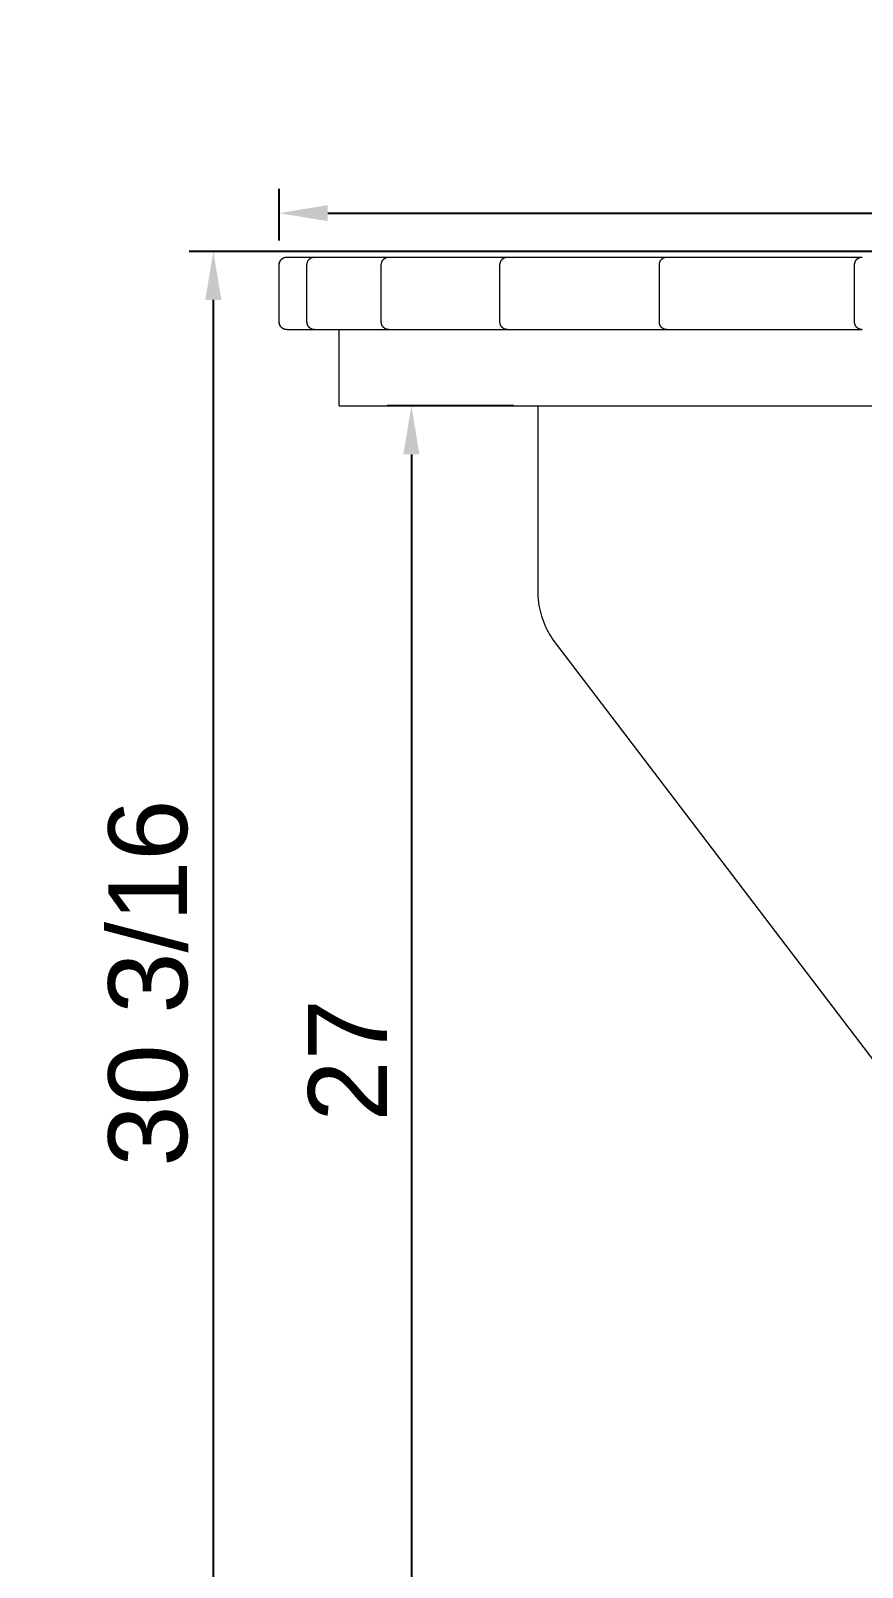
# Model space of a CAD drawing. Header units: inches. Extents: x -4 to 200, y 0 to 129.
# Drawn here: x 3.34 to 20.48, y 90.51 to 122.21 of the extents above; entities that cross this region are included whole.
import ezdxf

# ---------------------------------------------------------------- set-up
doc = ezdxf.new("R2010")
doc.units = ezdxf.units.IN
doc.layers.add('ZANO_R', color=7, linetype='Continuous', lineweight=0)
doc.layers.add('ZANO_W', color=1, linetype='Continuous', lineweight=0)
doc.styles.get("Standard").update_dxf_attribs({"font": 'arial.ttf'})
doc.dimstyles.new('amerykanie', dxfattribs={"dimtxt": 50, "dimasz": 50, "dimexe": 0.5, "dimexo": 0.5, "dimgap": 1, "dimtad": 1, "dimdec": 0, "dimzin": 0, "dimlunit": 5, "dimtxsty": 'Standard', "dimcen": 0.09, "dimclrd": 1, "dimclre": 1, "dimclrt": 1, "dimazin": 0, "dimtfac": 1, "dimtdec": 0, "dimtmove": 0, "dimatfit": 3, "dimfxl": 1, "dimtzin": 0, "dimarcsym": 1})

# ---------------------------------------------------------------- blocks, each defined once
blk = doc.blocks.new('*D368')
at = {"layer": 'ZANO_W', "color": 1, "lineweight": -2}
for p, q in [((26.937, 117.655), (6.604, 117.655)), ((7.104, 116.655), (7.104, 88.464)), ((29.403, 87.464), (6.604, 87.464))]:
    blk.add_line(p, q, dxfattribs=at)
at = {"layer": 'ZANO_W', "color": 1}
for points in [[(7.271, 116.655), (6.937, 116.655), (7.104, 117.655)], [(6.937, 88.464), (7.271, 88.464), (7.104, 87.464)]]:
    blk.add_solid(points, dxfattribs=at)
at = {"layer": 'ZANO_W', "color": 1, "insert": (5.763, 102.56), "char_height": 1.625, "attachment_point": 5, "rotation": 90}
blk.add_mtext('30 3/16', dxfattribs=at)
blk = doc.blocks.new('*D369')
at = {"layer": 'ZANO_W', "color": 1, "lineweight": -2}
for p, q in [((13.294, 114.466), (10.687, 114.466)), ((11.187, 113.466), (11.187, 88.464)), ((29.403, 87.464), (10.687, 87.464))]:
    blk.add_line(p, q, dxfattribs=at)
at = {"layer": 'ZANO_W', "color": 1}
for points in [[(11.353, 113.466), (11.02, 113.466), (11.187, 114.466)], [(11.02, 88.464), (11.353, 88.464), (11.187, 87.464)]]:
    blk.add_solid(points, dxfattribs=at)
at = {"layer": 'ZANO_W', "color": 1, "insert": (9.871, 100.965), "char_height": 1.625, "attachment_point": 5, "rotation": 90}
blk.add_mtext('27', dxfattribs=at)
blk = doc.blocks.new('*D380')
at = {"layer": 'ZANO_W', "color": 1, "lineweight": -2}
for p, q in [((8.461, 117.88), (8.461, 118.944)), ((73.112, 117.88), (73.112, 118.944)), ((9.461, 118.444), (72.112, 118.444))]:
    blk.add_line(p, q, dxfattribs=at)
at = {"layer": 'ZANO_W', "color": 1}
for points in [[(9.461, 118.61), (9.461, 118.277), (8.461, 118.444)], [(72.112, 118.277), (72.112, 118.61), (73.112, 118.444)]]:
    blk.add_solid(points, dxfattribs=at)
at = {"layer": 'ZANO_W', "color": 1, "insert": (40.786, 119.784), "char_height": 1.625, "attachment_point": 5}
blk.add_mtext('64 5/8', dxfattribs=at)

msp = doc.modelspace()

# ---------------------------------------------------------------- linework, layer by layer
at = {"layer": 'ZANO_R'}
for p, q in [((8.46057, 117.37985), (8.46067, 117.3853)), ((8.46057, 116.19857), (8.46057, 117.37985)), ((8.46067, 117.3853), (8.46095, 117.39074)), ((8.46095, 117.39074), (8.46142, 117.39617)), ((8.46142, 117.39617), (8.46208, 117.40158)), ((8.46208, 117.40158), (8.46292, 117.40697)), ((8.46292, 117.40697), (8.46396, 117.41232)), ((8.46315, 117.37985), (8.46325, 117.38522)), ((8.46315, 116.19857), (8.46315, 117.37985)), ((8.46325, 117.38522), (8.46352, 117.3906)), ((8.46352, 117.3906), (8.46398, 117.39595)), ((8.46396, 117.41232), (8.46517, 117.41764)), ((8.46398, 117.39595), (8.46462, 117.40129)), ((8.46462, 117.40129), (8.46544, 117.40661)), ((8.46517, 117.41764), (8.46657, 117.4229)), ((8.46544, 117.40661), (8.46645, 117.41189)), ((8.46645, 117.41189), (8.46763, 117.41714)), ((8.46657, 117.4229), (8.46815, 117.42812)), ((8.46763, 117.41714), (8.46899, 117.42234)), ((8.46815, 117.42812), (8.46991, 117.43328)), ((8.46899, 117.42234), (8.47053, 117.42749)), ((8.46991, 117.43328), (8.47185, 117.43838)), ((8.47053, 117.42749), (8.47225, 117.43259)), ((8.47185, 117.43838), (8.47396, 117.4434)), ((8.47225, 117.43259), (8.47413, 117.43763)), ((8.47396, 117.4434), (8.47625, 117.44835)), ((8.47413, 117.43763), (8.47619, 117.4426)), ((8.47619, 117.4426), (8.47842, 117.44749)), ((8.47625, 117.44835), (8.4787, 117.45322)), ((8.47842, 117.44749), (8.48081, 117.45231)), ((8.4787, 117.45322), (8.48133, 117.458)), ((8.48081, 117.45231), (8.48337, 117.45704)), ((8.48133, 117.458), (8.48411, 117.46268)), ((8.48337, 117.45704), (8.48608, 117.46168)), ((8.48411, 117.46268), (8.48706, 117.46727)), ((8.48608, 117.46168), (8.48896, 117.46623)), ((8.48706, 117.46727), (8.49016, 117.47175)), ((8.48896, 117.46623), (8.49198, 117.47068)), ((8.49016, 117.47175), (8.49342, 117.47612)), ((8.49198, 117.47068), (8.49516, 117.47502)), ((8.49342, 117.47612), (8.49683, 117.48038)), ((8.49516, 117.47502), (8.49848, 117.47925)), ((8.49683, 117.48038), (8.50038, 117.48451)), ((8.49848, 117.47925), (8.50194, 117.48336)), ((8.50038, 117.48451), (8.50407, 117.48852)), ((8.50194, 117.48336), (8.50555, 117.48735)), ((8.50407, 117.48852), (8.5079, 117.4924)), ((8.50555, 117.48735), (8.50929, 117.49122)), ((8.5079, 117.4924), (8.51186, 117.49615)), ((8.50929, 117.49122), (8.51315, 117.49496)), ((8.51186, 117.49615), (8.51595, 117.49975)), ((8.51315, 117.49496), (8.51715, 117.49856)), ((8.51595, 117.49975), (8.52016, 117.50322)), ((8.51715, 117.49856), (8.52126, 117.50202)), ((8.52016, 117.50322), (8.52449, 117.50653)), ((8.52126, 117.50202), (8.52549, 117.50535)), ((8.52449, 117.50653), (8.52893, 117.50969)), ((8.52549, 117.50535), (8.52983, 117.50852)), ((8.52893, 117.50969), (8.53347, 117.5127)), ((8.52983, 117.50852), (8.53427, 117.51155)), ((8.53347, 117.5127), (8.53812, 117.51555)), ((8.53427, 117.51155), (8.53882, 117.51442)), ((8.53812, 117.51555), (8.54287, 117.51823)), ((8.53882, 117.51442), (8.54346, 117.51714)), ((8.54287, 117.51823), (8.5477, 117.52075)), ((8.54346, 117.51714), (8.5482, 117.51969)), ((8.5477, 117.52075), (8.55262, 117.52311)), ((8.5482, 117.51969), (8.55301, 117.52209)), ((8.55262, 117.52311), (8.55761, 117.52528)), ((8.55301, 117.52209), (8.55791, 117.52431)), ((8.55761, 117.52528), (8.56268, 117.52729)), ((8.55791, 117.52431), (8.56288, 117.52637)), ((8.56268, 117.52729), (8.56782, 117.52912)), ((8.56288, 117.52637), (8.56791, 117.52826)), ((8.56782, 117.52912), (8.57301, 117.53077)), ((8.56791, 117.52826), (8.57301, 117.52997)), ((8.57301, 117.53077), (8.57826, 117.53224)), ((8.57301, 117.52997), (8.57816, 117.53151)), ((8.57816, 117.53151), (8.58337, 117.53287)), ((8.57826, 117.53224), (8.58356, 117.53352)), ((8.58337, 117.53287), (8.58861, 117.53406)), ((8.58356, 117.53352), (8.5889, 117.53463)), ((8.58861, 117.53406), (8.5939, 117.53506)), ((8.5889, 117.53463), (8.59427, 117.53554)), ((8.5939, 117.53506), (8.59921, 117.53588)), ((8.59427, 117.53554), (8.59968, 117.53627)), ((8.59921, 117.53588), (8.60455, 117.53653)), ((8.59968, 117.53627), (8.6051, 117.53682)), ((8.60455, 117.53653), (8.60991, 117.53698)), ((8.6051, 117.53682), (8.61054, 117.53717)), ((8.60991, 117.53698), (8.61528, 117.53726)), ((8.61054, 117.53717), (8.61599, 117.53734)), ((8.61528, 117.53726), (8.62066, 117.53735)), ((8.62066, 117.53735), (9.06426, 117.53735)), ((9.03479, 117.37985), (9.03488, 117.38522)), ((9.03479, 116.19857), (9.03479, 117.37985)), ((9.03488, 117.38522), (9.03516, 117.3906)), ((9.03516, 117.3906), (9.03561, 117.39595)), ((9.03561, 117.39595), (9.03626, 117.40129)), ((9.03626, 117.40129), (9.03708, 117.40661)), ((9.03708, 117.40661), (9.03808, 117.41189)), ((9.03808, 117.41189), (9.03927, 117.41714)), ((9.03927, 117.41714), (9.04063, 117.42234)), ((9.04063, 117.42234), (9.04217, 117.42749)), ((9.04217, 117.42749), (9.04388, 117.43259)), ((9.04388, 117.43259), (9.04577, 117.43763)), ((9.04577, 117.43763), (9.04783, 117.4426)), ((9.04783, 117.4426), (9.05005, 117.44749)), ((9.05005, 117.44749), (9.05245, 117.45231)), ((9.05245, 117.45231), (9.055, 117.45704)), ((9.055, 117.45704), (9.05772, 117.46168)), ((9.05772, 117.46168), (9.06059, 117.46623)), ((9.06059, 117.46623), (9.06362, 117.47068)), ((9.06362, 117.47068), (9.06679, 117.47502)), ((9.06426, 117.53735), (9.18762, 117.53735)), ((9.06679, 117.47502), (9.07011, 117.47925)), ((9.07011, 117.47925), (9.07358, 117.48336)), ((9.07358, 117.48336), (9.07718, 117.48735)), ((9.07718, 117.48735), (9.08092, 117.49122)), ((9.08092, 117.49122), (9.08479, 117.49496)), ((9.08479, 117.49496), (9.08878, 117.49856)), ((9.08878, 117.49856), (9.09289, 117.50202)), ((9.09289, 117.50202), (9.09712, 117.50535)), ((9.09712, 117.50535), (9.10146, 117.50852)), ((9.10146, 117.50852), (9.10591, 117.51155)), ((9.10591, 117.51155), (9.11046, 117.51442)), ((9.11046, 117.51442), (9.1151, 117.51714)), ((9.1151, 117.51714), (9.11983, 117.51969)), ((9.11983, 117.51969), (9.12465, 117.52209)), ((9.12465, 117.52209), (9.12954, 117.52431)), ((9.12954, 117.52431), (9.13451, 117.52637)), ((9.13451, 117.52637), (9.13955, 117.52826)), ((9.13955, 117.52826), (9.14465, 117.52997)), ((9.14465, 117.52997), (9.1498, 117.53151)), ((9.1498, 117.53151), (9.155, 117.53287)), ((9.155, 117.53287), (9.16025, 117.53406)), ((9.16025, 117.53406), (9.16553, 117.53506)), ((9.16553, 117.53506), (9.17085, 117.53588)), ((9.17085, 117.53588), (9.17619, 117.53653)), ((9.17619, 117.53653), (9.18154, 117.53698)), ((9.18154, 117.53698), (9.18691, 117.53726)), ((9.18691, 117.53726), (9.19229, 117.53735)), ((9.19229, 117.53735), (10.47481, 117.53735)), ((10.47481, 117.53735), (10.71973, 117.53735)), ((10.56689, 117.37985), (10.56698, 117.38522)), ((10.56689, 116.19857), (10.56689, 117.37985)), ((10.56698, 117.38522), (10.56726, 117.3906)), ((10.56726, 117.3906), (10.56772, 117.39595)), ((10.56772, 117.39595), (10.56836, 117.40129)), ((10.56836, 117.40129), (10.56918, 117.40661)), ((10.56918, 117.40661), (10.57019, 117.41189)), ((10.57019, 117.41189), (10.57137, 117.41714)), ((10.57137, 117.41714), (10.57273, 117.42234)), ((10.57273, 117.42234), (10.57427, 117.42749)), ((10.57427, 117.42749), (10.57599, 117.43259)), ((10.57599, 117.43259), (10.57787, 117.43763)), ((10.57787, 117.43763), (10.57993, 117.4426)), ((10.57993, 117.4426), (10.58216, 117.44749)), ((10.58216, 117.44749), (10.58455, 117.45231)), ((10.58455, 117.45231), (10.58711, 117.45704)), ((10.58711, 117.45704), (10.58982, 117.46168)), ((10.58982, 117.46168), (10.59269, 117.46623)), ((10.59269, 117.46623), (10.59572, 117.47068)), ((10.59572, 117.47068), (10.5989, 117.47502)), ((10.5989, 117.47502), (10.60222, 117.47925)), ((10.60222, 117.47925), (10.60568, 117.48336)), ((10.60568, 117.48336), (10.60929, 117.48735)), ((10.60929, 117.48735), (10.61302, 117.49122)), ((10.61302, 117.49122), (10.61689, 117.49496)), ((10.61689, 117.49496), (10.62088, 117.49856)), ((10.62088, 117.49856), (10.625, 117.50202)), ((10.625, 117.50202), (10.62923, 117.50535)), ((10.62923, 117.50535), (10.63357, 117.50852)), ((10.63357, 117.50852), (10.63801, 117.51155)), ((10.63801, 117.51155), (10.64256, 117.51442)), ((10.64256, 117.51442), (10.6472, 117.51714)), ((10.6472, 117.51714), (10.65193, 117.51969)), ((10.65193, 117.51969), (10.65675, 117.52209)), ((10.65675, 117.52209), (10.66165, 117.52431)), ((10.66165, 117.52431), (10.66662, 117.52637)), ((10.66662, 117.52637), (10.67165, 117.52826)), ((10.67165, 117.52826), (10.67675, 117.52997)), ((10.67675, 117.52997), (10.6819, 117.53151)), ((10.6819, 117.53151), (10.6871, 117.53287)), ((10.6871, 117.53287), (10.69235, 117.53406)), ((10.69235, 117.53406), (10.69763, 117.53506)), ((10.69763, 117.53506), (10.70295, 117.53588)), ((10.70295, 117.53588), (10.70829, 117.53653)), ((10.70829, 117.53653), (10.71365, 117.53698)), ((10.71365, 117.53698), (10.71902, 117.53726)), ((10.71902, 117.53726), (10.7244, 117.53735)), ((10.7244, 117.53735), (12.80686, 117.53735)), ((12.80686, 117.53735), (13.16575, 117.53735)), ((13.01291, 117.37985), (13.013, 117.38522)), ((13.01291, 116.19857), (13.01291, 117.37985)), ((13.013, 117.38522), (13.01328, 117.3906)), ((13.01328, 117.3906), (13.01374, 117.39595)), ((13.01374, 117.39595), (13.01438, 117.40129)), ((13.01438, 117.40129), (13.0152, 117.40661)), ((13.0152, 117.40661), (13.01621, 117.41189)), ((13.01621, 117.41189), (13.01739, 117.41714)), ((13.01739, 117.41714), (13.01875, 117.42234)), ((13.01875, 117.42234), (13.02029, 117.42749)), ((13.02029, 117.42749), (13.02201, 117.43259)), ((13.02201, 117.43259), (13.02389, 117.43763)), ((13.02389, 117.43763), (13.02595, 117.4426)), ((13.02595, 117.4426), (13.02818, 117.44749)), ((13.02818, 117.44749), (13.03057, 117.45231)), ((13.03057, 117.45231), (13.03313, 117.45704)), ((13.03313, 117.45704), (13.03584, 117.46168)), ((13.03584, 117.46168), (13.03871, 117.46623)), ((13.03871, 117.46623), (13.04174, 117.47068)), ((13.04174, 117.47068), (13.04492, 117.47502)), ((13.04492, 117.47502), (13.04824, 117.47925)), ((13.04824, 117.47925), (13.0517, 117.48336)), ((13.0517, 117.48336), (13.05531, 117.48735)), ((13.05531, 117.48735), (13.05904, 117.49122)), ((13.05904, 117.49122), (13.06291, 117.49496)), ((13.06291, 117.49496), (13.0669, 117.49856)), ((13.0669, 117.49856), (13.07102, 117.50202)), ((13.07102, 117.50202), (13.07525, 117.50535)), ((13.07525, 117.50535), (13.07959, 117.50852)), ((13.07959, 117.50852), (13.08403, 117.51155)), ((13.08403, 117.51155), (13.08858, 117.51442)), ((13.08858, 117.51442), (13.09322, 117.51714)), ((13.09322, 117.51714), (13.09795, 117.51969)), ((13.09795, 117.51969), (13.10277, 117.52209)), ((13.10277, 117.52209), (13.10767, 117.52431)), ((13.10767, 117.52431), (13.11264, 117.52637)), ((13.11264, 117.52637), (13.11767, 117.52826)), ((13.11767, 117.52826), (13.12277, 117.52997)), ((13.12277, 117.52997), (13.12792, 117.53151)), ((13.12792, 117.53151), (13.13313, 117.53287)), ((13.13313, 117.53287), (13.13837, 117.53406)), ((13.13837, 117.53406), (13.14366, 117.53506)), ((13.14366, 117.53506), (13.14897, 117.53588)), ((13.14897, 117.53588), (13.15431, 117.53653)), ((13.15431, 117.53653), (13.15967, 117.53698)), ((13.15967, 117.53698), (13.16504, 117.53726)), ((13.16504, 117.53726), (13.17042, 117.53735)), ((13.17042, 117.53735), (15.98955, 117.53735)), ((15.98955, 117.53735), (16.45137, 117.53735)), ((16.29853, 117.37985), (16.29862, 117.38522)), ((16.29853, 116.19857), (16.29853, 117.37985)), ((16.29862, 117.38522), (16.2989, 117.3906)), ((16.2989, 117.3906), (16.29935, 117.39595)), ((16.29935, 117.39595), (16.3, 117.40129)), ((16.3, 117.40129), (16.30082, 117.40661)), ((16.30082, 117.40661), (16.30182, 117.41189)), ((16.30182, 117.41189), (16.30301, 117.41714)), ((16.30301, 117.41714), (16.30437, 117.42234)), ((16.30437, 117.42234), (16.30591, 117.42749)), ((16.30591, 117.42749), (16.30762, 117.43259)), ((16.30762, 117.43259), (16.30951, 117.43763)), ((16.30951, 117.43763), (16.31157, 117.4426)), ((16.31157, 117.4426), (16.3138, 117.44749)), ((16.3138, 117.44749), (16.31619, 117.45231)), ((16.31619, 117.45231), (16.31874, 117.45704)), ((16.31874, 117.45704), (16.32146, 117.46168)), ((16.32146, 117.46168), (16.32433, 117.46623)), ((16.32433, 117.46623), (16.32736, 117.47068)), ((16.32736, 117.47068), (16.33053, 117.47502)), ((16.33053, 117.47502), (16.33386, 117.47925)), ((16.33386, 117.47925), (16.33732, 117.48336)), ((16.33732, 117.48336), (16.34092, 117.48735)), ((16.34092, 117.48735), (16.34466, 117.49122)), ((16.34466, 117.49122), (16.34853, 117.49496)), ((16.34853, 117.49496), (16.35252, 117.49856)), ((16.35252, 117.49856), (16.35663, 117.50202)), ((16.35663, 117.50202), (16.36086, 117.50535)), ((16.36086, 117.50535), (16.3652, 117.50852)), ((16.3652, 117.50852), (16.36965, 117.51155)), ((16.36965, 117.51155), (16.3742, 117.51442)), ((16.3742, 117.51442), (16.37884, 117.51714)), ((16.37884, 117.51714), (16.38357, 117.51969)), ((16.38357, 117.51969), (16.38839, 117.52209)), ((16.38839, 117.52209), (16.39328, 117.52431)), ((16.39328, 117.52431), (16.39825, 117.52637)), ((16.39825, 117.52637), (16.40329, 117.52826)), ((16.40329, 117.52826), (16.40839, 117.52997)), ((16.40839, 117.52997), (16.41354, 117.53151)), ((16.41354, 117.53151), (16.41874, 117.53287)), ((16.41874, 117.53287), (16.42399, 117.53406)), ((16.42399, 117.53406), (16.42927, 117.53506)), ((16.42927, 117.53506), (16.43459, 117.53588)), ((16.43459, 117.53588), (16.43993, 117.53653)), ((16.43993, 117.53653), (16.44528, 117.53698)), ((16.44528, 117.53698), (16.45066, 117.53726)), ((16.45066, 117.53726), (16.45603, 117.53735)), ((16.45603, 117.53735), (19.92618, 117.53735)), ((19.92618, 117.53735), (20.47675, 117.53735)), ((20.32391, 117.37985), (20.324, 117.38522)), ((20.32391, 116.19857), (20.32391, 117.37985)), ((20.324, 117.38522), (20.32428, 117.3906)), ((20.32428, 117.3906), (20.32473, 117.39595)), ((20.32473, 117.39595), (20.32538, 117.40129)), ((20.32538, 117.40129), (20.3262, 117.40661)), ((20.3262, 117.40661), (20.3272, 117.41189)), ((20.3272, 117.41189), (20.32839, 117.41714)), ((20.32839, 117.41714), (20.32975, 117.42234)), ((20.32975, 117.42234), (20.33129, 117.42749)), ((20.33129, 117.42749), (20.333, 117.43259)), ((20.333, 117.43259), (20.33489, 117.43763)), ((20.33489, 117.43763), (20.33695, 117.4426)), ((20.33695, 117.4426), (20.33918, 117.44749)), ((20.33918, 117.44749), (20.34157, 117.45231)), ((20.34157, 117.45231), (20.34412, 117.45704)), ((20.34412, 117.45704), (20.34684, 117.46168)), ((20.34684, 117.46168), (20.34971, 117.46623)), ((20.34971, 117.46623), (20.35274, 117.47068)), ((20.35274, 117.47068), (20.35591, 117.47502)), ((20.35591, 117.47502), (20.35924, 117.47925)), ((20.35924, 117.47925), (20.3627, 117.48336)), ((20.3627, 117.48336), (20.3663, 117.48735)), ((20.3663, 117.48735), (20.37004, 117.49122)), ((20.37004, 117.49122), (20.37391, 117.49496)), ((20.37391, 117.49496), (20.3779, 117.49856)), ((20.3779, 117.49856), (20.38201, 117.50202)), ((20.38201, 117.50202), (20.38624, 117.50535)), ((20.38624, 117.50535), (20.39058, 117.50852)), ((20.39058, 117.50852), (20.39503, 117.51155)), ((20.39503, 117.51155), (20.39958, 117.51442)), ((20.39958, 117.51442), (20.40422, 117.51714)), ((20.40422, 117.51714), (20.40895, 117.51969)), ((20.40895, 117.51969), (20.41377, 117.52209)), ((20.41377, 117.52209), (20.41866, 117.52431)), ((20.41866, 117.52431), (20.42363, 117.52637)), ((20.42363, 117.52637), (20.42867, 117.52826)), ((20.42867, 117.52826), (20.43377, 117.52997)), ((20.43377, 117.52997), (20.43892, 117.53151)), ((20.43892, 117.53151), (20.44412, 117.53287)), ((20.44412, 117.53287), (20.44937, 117.53406)), ((20.44937, 117.53406), (20.45465, 117.53506)), ((20.45465, 117.53506), (20.45997, 117.53588)), ((20.45997, 117.53588), (20.46531, 117.53653)), ((20.46531, 117.53653), (20.47066, 117.53698)), ((20.47066, 117.53698), (20.47604, 117.53726)), ((20.47604, 117.53726), (20.48141, 117.53735)), ((8.46067, 116.19312), (8.46057, 116.19857)), ((8.46095, 116.18767), (8.46067, 116.19312)), ((8.46142, 116.18224), (8.46095, 116.18767)), ((8.46208, 116.17683), (8.46142, 116.18224)), ((8.46292, 116.17145), (8.46208, 116.17683)), ((8.46396, 116.16609), (8.46292, 116.17145)), ((8.46325, 116.19319), (8.46315, 116.19857)), ((8.46352, 116.18782), (8.46325, 116.19319)), ((8.46398, 116.18246), (8.46352, 116.18782)), ((8.46517, 116.16078), (8.46396, 116.16609)), ((8.46462, 116.17712), (8.46398, 116.18246)), ((8.46544, 116.17181), (8.46462, 116.17712)), ((8.46657, 116.15551), (8.46517, 116.16078)), ((8.46645, 116.16652), (8.46544, 116.17181)), ((8.46763, 116.16128), (8.46645, 116.16652)), ((8.46815, 116.15029), (8.46657, 116.15551)), ((8.46899, 116.15607), (8.46763, 116.16128)), ((8.46991, 116.14513), (8.46815, 116.15029)), ((8.47053, 116.15092), (8.46899, 116.15607)), ((8.47185, 116.14004), (8.46991, 116.14513)), ((8.47225, 116.14582), (8.47053, 116.15092)), ((8.47396, 116.13501), (8.47185, 116.14004)), ((8.47413, 116.14079), (8.47225, 116.14582)), ((8.47625, 116.13006), (8.47396, 116.13501)), ((8.47619, 116.13582), (8.47413, 116.14079)), ((8.47842, 116.13092), (8.47619, 116.13582)), ((8.4787, 116.1252), (8.47625, 116.13006)), ((8.48081, 116.12611), (8.47842, 116.13092)), ((8.48133, 116.12042), (8.4787, 116.1252)), ((8.48337, 116.12137), (8.48081, 116.12611)), ((8.48411, 116.11573), (8.48133, 116.12042)), ((8.48608, 116.11673), (8.48337, 116.12137)), ((8.48706, 116.11115), (8.48411, 116.11573)), ((8.48896, 116.11218), (8.48608, 116.11673)), ((8.49016, 116.10667), (8.48706, 116.11115)), ((8.49198, 116.10774), (8.48896, 116.11218)), ((8.49342, 116.10229), (8.49016, 116.10667)), ((8.49516, 116.1034), (8.49198, 116.10774)), ((8.49683, 116.09804), (8.49342, 116.10229)), ((8.49848, 116.09917), (8.49516, 116.1034)), ((8.50038, 116.0939), (8.49683, 116.09804)), ((8.50194, 116.09506), (8.49848, 116.09917)), ((8.50407, 116.08989), (8.50038, 116.0939)), ((8.50555, 116.09106), (8.50194, 116.09506)), ((8.5079, 116.08601), (8.50407, 116.08989)), ((8.50929, 116.0872), (8.50555, 116.09106)), ((8.51186, 116.08227), (8.5079, 116.08601)), ((8.51315, 116.08346), (8.50929, 116.0872)), ((8.51595, 116.07866), (8.51186, 116.08227)), ((8.51715, 116.07985), (8.51315, 116.08346)), ((8.52016, 116.0752), (8.51595, 116.07866)), ((8.52126, 116.07639), (8.51715, 116.07985)), ((8.52449, 116.07188), (8.52016, 116.0752)), ((8.52549, 116.07307), (8.52126, 116.07639)), ((8.52893, 116.06872), (8.52449, 116.07188)), ((8.52983, 116.06989), (8.52549, 116.07307)), ((8.53347, 116.06571), (8.52893, 116.06872)), ((8.53427, 116.06687), (8.52983, 116.06989)), ((8.53812, 116.06287), (8.53347, 116.06571)), ((8.53882, 116.06399), (8.53427, 116.06687)), ((8.54287, 116.06018), (8.53812, 116.06287)), ((8.54346, 116.06128), (8.53882, 116.06399)), ((8.5477, 116.05766), (8.54287, 116.06018)), ((8.5482, 116.05872), (8.54346, 116.06128)), ((8.55262, 116.05531), (8.5477, 116.05766)), ((8.55301, 116.05633), (8.5482, 116.05872)), ((8.55761, 116.05313), (8.55262, 116.05531)), ((8.55791, 116.0541), (8.55301, 116.05633)), ((8.56268, 116.05112), (8.55761, 116.05313)), ((8.56288, 116.05204), (8.55791, 116.0541)), ((8.56782, 116.0493), (8.56268, 116.05112)), ((8.56791, 116.05016), (8.56288, 116.05204)), ((8.57301, 116.04765), (8.56782, 116.0493)), ((8.57301, 116.04844), (8.56791, 116.05016)), ((8.57816, 116.0469), (8.57301, 116.04844)), ((8.57826, 116.04618), (8.57301, 116.04765)), ((8.58337, 116.04554), (8.57816, 116.0469)), ((8.58356, 116.04489), (8.57826, 116.04618)), ((8.58861, 116.04436), (8.58337, 116.04554)), ((8.5889, 116.04379), (8.58356, 116.04489)), ((8.5939, 116.04335), (8.58861, 116.04436)), ((8.59427, 116.04287), (8.5889, 116.04379)), ((8.59921, 116.04253), (8.5939, 116.04335)), ((8.59968, 116.04214), (8.59427, 116.04287)), ((8.60455, 116.04189), (8.59921, 116.04253)), ((8.6051, 116.0416), (8.59968, 116.04214)), ((8.60991, 116.04143), (8.60455, 116.04189)), ((8.61054, 116.04124), (8.6051, 116.0416)), ((8.61528, 116.04116), (8.60991, 116.04143)), ((8.61599, 116.04108), (8.61054, 116.04124)), ((8.62066, 116.04106), (8.61528, 116.04116)), ((8.62066, 116.04106), (9.06426, 116.04106)), ((9.03488, 116.19319), (9.03479, 116.19857)), ((9.03516, 116.18782), (9.03488, 116.19319)), ((9.03561, 116.18246), (9.03516, 116.18782)), ((9.03626, 116.17712), (9.03561, 116.18246)), ((9.03708, 116.17181), (9.03626, 116.17712)), ((9.03808, 116.16652), (9.03708, 116.17181)), ((9.03927, 116.16128), (9.03808, 116.16652)), ((9.04063, 116.15607), (9.03927, 116.16128)), ((9.04217, 116.15092), (9.04063, 116.15607)), ((9.04388, 116.14582), (9.04217, 116.15092)), ((9.04577, 116.14079), (9.04388, 116.14582)), ((9.04783, 116.13582), (9.04577, 116.14079)), ((9.05005, 116.13092), (9.04783, 116.13582)), ((9.05245, 116.12611), (9.05005, 116.13092)), ((9.055, 116.12137), (9.05245, 116.12611)), ((9.05772, 116.11673), (9.055, 116.12137)), ((9.06059, 116.11218), (9.05772, 116.11673)), ((9.06362, 116.10774), (9.06059, 116.11218)), ((9.06679, 116.1034), (9.06362, 116.10774)), ((9.06426, 116.04106), (9.18762, 116.04106)), ((9.07011, 116.09917), (9.06679, 116.1034)), ((9.07358, 116.09506), (9.07011, 116.09917)), ((9.07718, 116.09106), (9.07358, 116.09506)), ((9.08092, 116.0872), (9.07718, 116.09106)), ((9.08479, 116.08346), (9.08092, 116.0872)), ((9.08878, 116.07985), (9.08479, 116.08346)), ((9.09289, 116.07639), (9.08878, 116.07985)), ((9.09712, 116.07307), (9.09289, 116.07639)), ((9.10146, 116.06989), (9.09712, 116.07307)), ((9.10591, 116.06687), (9.10146, 116.06989)), ((9.11046, 116.06399), (9.10591, 116.06687)), ((9.1151, 116.06128), (9.11046, 116.06399)), ((9.11983, 116.05872), (9.1151, 116.06128)), ((9.12465, 116.05633), (9.11983, 116.05872)), ((9.12954, 116.0541), (9.12465, 116.05633)), ((9.13451, 116.05204), (9.12954, 116.0541)), ((9.13955, 116.05016), (9.13451, 116.05204)), ((9.14465, 116.04844), (9.13955, 116.05016)), ((9.1498, 116.0469), (9.14465, 116.04844)), ((9.155, 116.04554), (9.1498, 116.0469)), ((9.16025, 116.04436), (9.155, 116.04554)), ((9.16553, 116.04335), (9.16025, 116.04436)), ((9.17085, 116.04253), (9.16553, 116.04335)), ((9.17619, 116.04189), (9.17085, 116.04253)), ((9.18154, 116.04143), (9.17619, 116.04189)), ((9.18691, 116.04116), (9.18154, 116.04143)), ((9.19229, 116.04106), (9.18691, 116.04116)), ((9.19229, 116.04106), (10.47481, 116.04106)), ((9.69575, 114.46602), (9.69575, 116.04106)), ((10.47481, 116.04106), (10.71973, 116.04106)), ((10.56698, 116.19319), (10.56689, 116.19857)), ((10.56726, 116.18782), (10.56698, 116.19319)), ((10.56772, 116.18246), (10.56726, 116.18782)), ((10.56836, 116.17712), (10.56772, 116.18246)), ((10.56918, 116.17181), (10.56836, 116.17712)), ((10.57019, 116.16652), (10.56918, 116.17181)), ((10.57137, 116.16128), (10.57019, 116.16652)), ((10.57273, 116.15607), (10.57137, 116.16128)), ((10.57427, 116.15092), (10.57273, 116.15607)), ((10.57599, 116.14582), (10.57427, 116.15092)), ((10.57787, 116.14079), (10.57599, 116.14582)), ((10.57993, 116.13582), (10.57787, 116.14079)), ((10.58216, 116.13092), (10.57993, 116.13582)), ((10.58455, 116.12611), (10.58216, 116.13092)), ((10.58711, 116.12137), (10.58455, 116.12611)), ((10.58982, 116.11673), (10.58711, 116.12137)), ((10.59269, 116.11218), (10.58982, 116.11673)), ((10.59572, 116.10774), (10.59269, 116.11218)), ((10.5989, 116.1034), (10.59572, 116.10774)), ((10.60222, 116.09917), (10.5989, 116.1034)), ((10.60568, 116.09506), (10.60222, 116.09917)), ((10.60929, 116.09106), (10.60568, 116.09506)), ((10.61302, 116.0872), (10.60929, 116.09106)), ((10.61689, 116.08346), (10.61302, 116.0872)), ((10.62088, 116.07985), (10.61689, 116.08346)), ((10.625, 116.07639), (10.62088, 116.07985)), ((10.62923, 116.07307), (10.625, 116.07639)), ((10.63357, 116.06989), (10.62923, 116.07307)), ((10.63801, 116.06687), (10.63357, 116.06989)), ((10.64256, 116.06399), (10.63801, 116.06687)), ((10.6472, 116.06128), (10.64256, 116.06399)), ((10.65193, 116.05872), (10.6472, 116.06128)), ((10.65675, 116.05633), (10.65193, 116.05872)), ((10.66165, 116.0541), (10.65675, 116.05633)), ((10.66662, 116.05204), (10.66165, 116.0541)), ((10.67165, 116.05016), (10.66662, 116.05204)), ((10.67675, 116.04844), (10.67165, 116.05016)), ((10.6819, 116.0469), (10.67675, 116.04844)), ((10.6871, 116.04554), (10.6819, 116.0469)), ((10.69235, 116.04436), (10.6871, 116.04554)), ((10.69763, 116.04335), (10.69235, 116.04436)), ((10.70295, 116.04253), (10.69763, 116.04335)), ((10.70829, 116.04189), (10.70295, 116.04253)), ((10.71365, 116.04143), (10.70829, 116.04189)), ((10.71902, 116.04116), (10.71365, 116.04143)), ((10.7244, 116.04106), (10.71902, 116.04116)), ((10.7244, 116.04106), (12.80686, 116.04106)), ((12.80686, 116.04106), (13.16575, 116.04106)), ((13.013, 116.19319), (13.01291, 116.19857)), ((13.01328, 116.18782), (13.013, 116.19319)), ((13.01374, 116.18246), (13.01328, 116.18782)), ((13.01438, 116.17712), (13.01374, 116.18246)), ((13.0152, 116.17181), (13.01438, 116.17712)), ((13.01621, 116.16652), (13.0152, 116.17181)), ((13.01739, 116.16128), (13.01621, 116.16652)), ((13.01875, 116.15607), (13.01739, 116.16128)), ((13.02029, 116.15092), (13.01875, 116.15607)), ((13.02201, 116.14582), (13.02029, 116.15092)), ((13.02389, 116.14079), (13.02201, 116.14582)), ((13.02595, 116.13582), (13.02389, 116.14079)), ((13.02818, 116.13092), (13.02595, 116.13582)), ((13.03057, 116.12611), (13.02818, 116.13092)), ((13.03313, 116.12137), (13.03057, 116.12611)), ((13.03584, 116.11673), (13.03313, 116.12137)), ((13.03871, 116.11218), (13.03584, 116.11673)), ((13.04174, 116.10774), (13.03871, 116.11218)), ((13.04492, 116.1034), (13.04174, 116.10774)), ((13.04824, 116.09917), (13.04492, 116.1034)), ((13.0517, 116.09506), (13.04824, 116.09917)), ((13.05531, 116.09106), (13.0517, 116.09506)), ((13.05904, 116.0872), (13.05531, 116.09106)), ((13.06291, 116.08346), (13.05904, 116.0872)), ((13.0669, 116.07985), (13.06291, 116.08346)), ((13.07102, 116.07639), (13.0669, 116.07985)), ((13.07525, 116.07307), (13.07102, 116.07639)), ((13.07959, 116.06989), (13.07525, 116.07307)), ((13.08403, 116.06687), (13.07959, 116.06989)), ((13.08858, 116.06399), (13.08403, 116.06687)), ((13.09322, 116.06128), (13.08858, 116.06399)), ((13.09795, 116.05872), (13.09322, 116.06128)), ((13.10277, 116.05633), (13.09795, 116.05872)), ((13.10767, 116.0541), (13.10277, 116.05633)), ((13.11264, 116.05204), (13.10767, 116.0541)), ((13.11767, 116.05016), (13.11264, 116.05204)), ((13.12277, 116.04844), (13.11767, 116.05016)), ((13.12792, 116.0469), (13.12277, 116.04844)), ((13.13313, 116.04554), (13.12792, 116.0469)), ((13.13837, 116.04436), (13.13313, 116.04554)), ((13.14366, 116.04335), (13.13837, 116.04436)), ((13.14897, 116.04253), (13.14366, 116.04335)), ((13.15431, 116.04189), (13.14897, 116.04253)), ((13.15967, 116.04143), (13.15431, 116.04189)), ((13.16504, 116.04116), (13.15967, 116.04143)), ((13.17042, 116.04106), (13.16504, 116.04116)), ((13.17042, 116.04106), (15.98955, 116.04106)), ((15.98955, 116.04106), (16.45137, 116.04106)), ((16.29862, 116.19319), (16.29853, 116.19857)), ((16.2989, 116.18782), (16.29862, 116.19319)), ((16.29935, 116.18246), (16.2989, 116.18782)), ((16.3, 116.17712), (16.29935, 116.18246)), ((16.30082, 116.17181), (16.3, 116.17712)), ((16.30182, 116.16652), (16.30082, 116.17181)), ((16.30301, 116.16128), (16.30182, 116.16652)), ((16.30437, 116.15607), (16.30301, 116.16128)), ((16.30591, 116.15092), (16.30437, 116.15607)), ((16.30762, 116.14582), (16.30591, 116.15092)), ((16.30951, 116.14079), (16.30762, 116.14582)), ((16.31157, 116.13582), (16.30951, 116.14079)), ((16.3138, 116.13092), (16.31157, 116.13582)), ((16.31619, 116.12611), (16.3138, 116.13092)), ((16.31874, 116.12137), (16.31619, 116.12611)), ((16.32146, 116.11673), (16.31874, 116.12137)), ((16.32433, 116.11218), (16.32146, 116.11673)), ((16.32736, 116.10774), (16.32433, 116.11218)), ((16.33053, 116.1034), (16.32736, 116.10774)), ((16.33386, 116.09917), (16.33053, 116.1034)), ((16.33732, 116.09506), (16.33386, 116.09917)), ((16.34092, 116.09106), (16.33732, 116.09506)), ((16.34466, 116.0872), (16.34092, 116.09106)), ((16.34853, 116.08346), (16.34466, 116.0872)), ((16.35252, 116.07985), (16.34853, 116.08346)), ((16.35663, 116.07639), (16.35252, 116.07985)), ((16.36086, 116.07307), (16.35663, 116.07639)), ((16.3652, 116.06989), (16.36086, 116.07307)), ((16.36965, 116.06687), (16.3652, 116.06989)), ((16.3742, 116.06399), (16.36965, 116.06687)), ((16.37884, 116.06128), (16.3742, 116.06399)), ((16.38357, 116.05872), (16.37884, 116.06128)), ((16.38839, 116.05633), (16.38357, 116.05872)), ((16.39328, 116.0541), (16.38839, 116.05633)), ((16.39825, 116.05204), (16.39328, 116.0541)), ((16.40329, 116.05016), (16.39825, 116.05204)), ((16.40839, 116.04844), (16.40329, 116.05016)), ((16.41354, 116.0469), (16.40839, 116.04844)), ((16.41874, 116.04554), (16.41354, 116.0469)), ((16.42399, 116.04436), (16.41874, 116.04554)), ((16.42927, 116.04335), (16.42399, 116.04436)), ((16.43459, 116.04253), (16.42927, 116.04335)), ((16.43993, 116.04189), (16.43459, 116.04253)), ((16.44528, 116.04143), (16.43993, 116.04189)), ((16.45066, 116.04116), (16.44528, 116.04143)), ((16.45603, 116.04106), (16.45066, 116.04116)), ((16.45603, 116.04106), (19.92618, 116.04106)), ((19.92618, 116.04106), (20.47675, 116.04106)), ((20.324, 116.19319), (20.32391, 116.19857)), ((20.32428, 116.18782), (20.324, 116.19319)), ((20.32473, 116.18246), (20.32428, 116.18782)), ((20.32538, 116.17712), (20.32473, 116.18246)), ((20.3262, 116.17181), (20.32538, 116.17712)), ((20.3272, 116.16652), (20.3262, 116.17181)), ((20.32839, 116.16128), (20.3272, 116.16652)), ((20.32975, 116.15607), (20.32839, 116.16128)), ((20.33129, 116.15092), (20.32975, 116.15607)), ((20.333, 116.14582), (20.33129, 116.15092)), ((20.33489, 116.14079), (20.333, 116.14582)), ((20.33695, 116.13582), (20.33489, 116.14079)), ((20.33918, 116.13092), (20.33695, 116.13582)), ((20.34157, 116.12611), (20.33918, 116.13092)), ((20.34412, 116.12137), (20.34157, 116.12611)), ((20.34684, 116.11673), (20.34412, 116.12137)), ((20.34971, 116.11218), (20.34684, 116.11673)), ((20.35274, 116.10774), (20.34971, 116.11218)), ((20.35591, 116.1034), (20.35274, 116.10774)), ((20.35924, 116.09917), (20.35591, 116.1034)), ((20.3627, 116.09506), (20.35924, 116.09917)), ((20.3663, 116.09106), (20.3627, 116.09506)), ((20.37004, 116.0872), (20.3663, 116.09106)), ((20.37391, 116.08346), (20.37004, 116.0872)), ((20.3779, 116.07985), (20.37391, 116.08346)), ((20.38201, 116.07639), (20.3779, 116.07985)), ((20.38624, 116.07307), (20.38201, 116.07639)), ((20.39058, 116.06989), (20.38624, 116.07307)), ((20.39503, 116.06687), (20.39058, 116.06989)), ((20.39958, 116.06399), (20.39503, 116.06687)), ((20.40422, 116.06128), (20.39958, 116.06399)), ((20.40895, 116.05872), (20.40422, 116.06128)), ((20.41377, 116.05633), (20.40895, 116.05872)), ((20.41866, 116.0541), (20.41377, 116.05633)), ((20.42363, 116.05204), (20.41866, 116.0541)), ((20.42867, 116.05016), (20.42363, 116.05204)), ((20.43377, 116.04844), (20.42867, 116.05016)), ((20.43892, 116.0469), (20.43377, 116.04844)), ((20.44412, 116.04554), (20.43892, 116.0469)), ((20.44937, 116.04436), (20.44412, 116.04554)), ((20.45465, 116.04335), (20.44937, 116.04436)), ((20.45997, 116.04253), (20.45465, 116.04335)), ((20.46531, 116.04189), (20.45997, 116.04253)), ((20.47066, 116.04143), (20.46531, 116.04189)), ((20.47604, 116.04116), (20.47066, 116.04143)), ((20.48141, 116.04106), (20.47604, 116.04116)), ((9.6958, 114.46602), (25.24927, 114.46602)), ((13.79384, 114.46602), (13.79384, 110.64741)), ((13.79384, 110.64741), (13.7944, 110.58886)), ((13.7944, 110.58886), (13.79695, 110.53036)), ((13.79695, 110.53036), (13.80149, 110.47198)), ((13.80149, 110.47198), (13.808, 110.41379)), ((13.808, 110.41379), (13.81649, 110.35586)), ((13.81649, 110.35586), (13.82695, 110.29824)), ((13.82695, 110.29824), (13.83935, 110.24102)), ((13.83935, 110.24102), (13.8537, 110.18425)), ((13.8537, 110.18425), (13.86996, 110.128)), ((13.86996, 110.128), (13.88813, 110.07233)), ((13.88813, 110.07233), (13.90817, 110.01731)), ((13.90817, 110.01731), (13.93008, 109.96301)), ((13.93008, 109.96301), (13.95381, 109.90948)), ((13.95381, 109.90948), (13.97935, 109.85679)), ((13.97935, 109.85679), (14.00667, 109.805)), ((14.00667, 109.805), (14.03573, 109.75417)), ((14.03573, 109.75417), (14.06651, 109.70435)), ((14.06651, 109.70435), (14.09895, 109.65561)), ((14.09895, 109.65561), (14.13304, 109.608)), ((14.13304, 109.608), (30.73773, 87.77894))]:
    msp.add_line(p, q, dxfattribs=at)

# ---------------------------------------------------------------- dimensions: what is measured, and where the dimension line sits
at = {"layer": 'ZANO_W'}
dim = msp.add_linear_dim(base=(73.112, 118.44355), p1=(8.46057, 117.37985), p2=(73.112, 117.37985), dimstyle='amerykanie', override={"dimtxt": 1.625, "dimasz": 1, "dimgap": 0.5, "dimdec": 4, "dimaunit": 1, "dimadec": 1, "dimtdec": 4, "dimtmove": 1, "dimfrac": 2}, dxfattribs=at)
dim.commit()
dim.dimension.update_dxf_attribs({"geometry": '*D380', "text_midpoint": (40.78628, 119.78376)})
for base, p1, p2, picture, middle in [((7.104066, 87.463932), (27.437487, 117.655479), (29.902959, 87.463932), '*D368', (5.763301, 102.559706)), ((11.18672, 87.46393), (13.79384, 114.46602), (29.90296, 87.46393), '*D369', (9.8709, 100.96498))]:
    dim = msp.add_linear_dim(base=base, p1=p1, p2=p2, angle=90, dimstyle='amerykanie', override={"dimtxt": 1.625, "dimasz": 1, "dimgap": 0.5, "dimdec": 4, "dimaunit": 1, "dimadec": 1, "dimtdec": 4, "dimtmove": 1, "dimfrac": 2}, dxfattribs=at)
    dim.commit()
    dim.dimension.update_dxf_attribs({"geometry": picture, "text_midpoint": middle})

doc.saveas('drawing.dxf')
